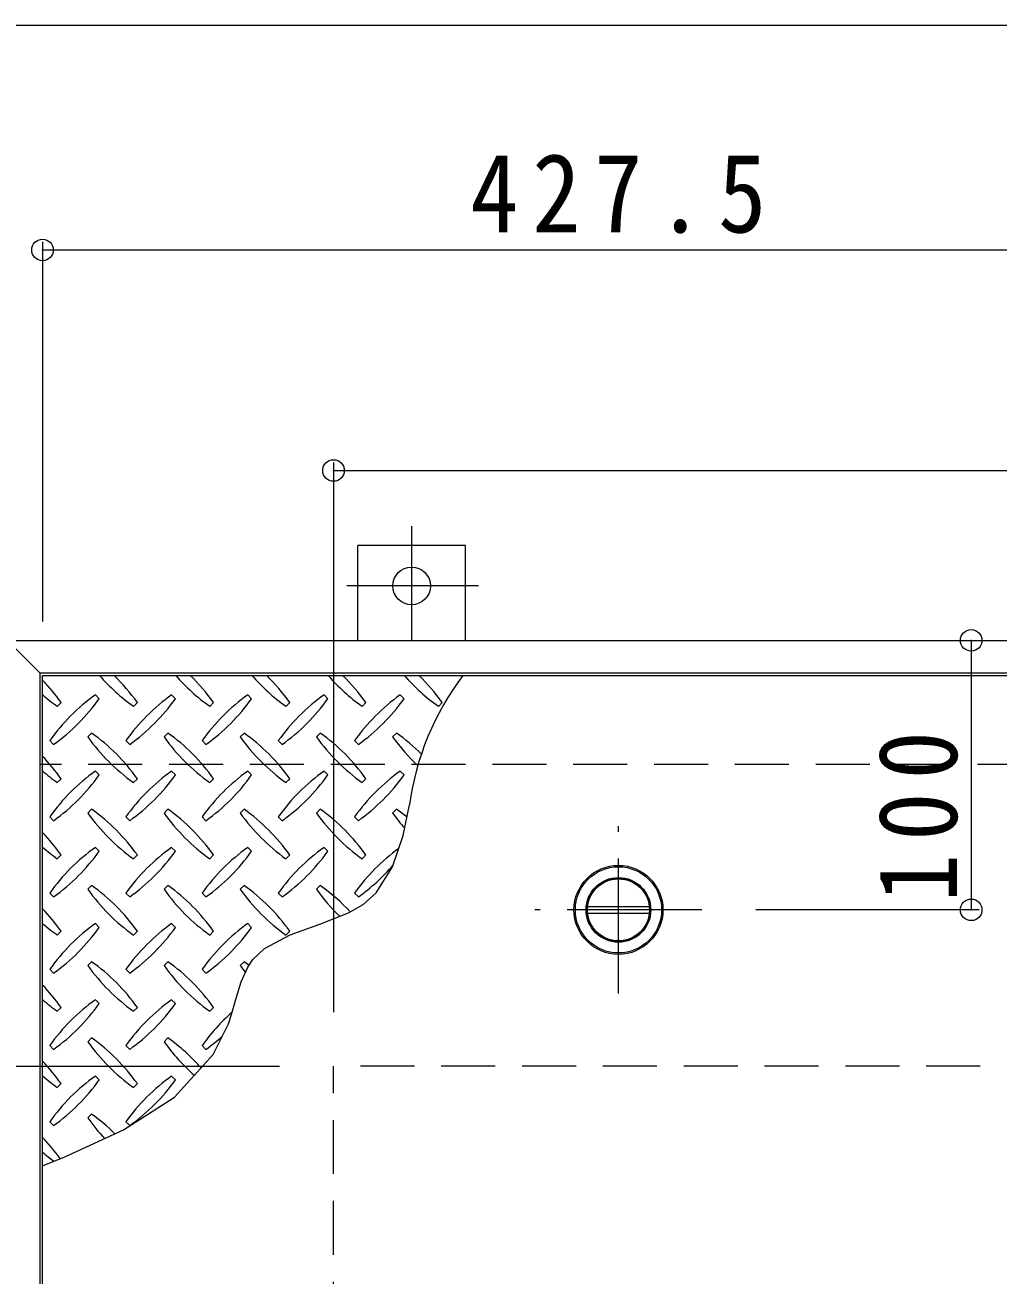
# Model space of a CAD drawing. Units: millimetres at full size, sheet at 1:10; details may follow other scales. Extents: x -2635 to 2730, y -1962 to 1900.
# Drawn here: x -2256.8 to -1895.7, y 1401.2 to 1865.1 of the extents above; entities that cross this region are included whole.
import ezdxf

# ---------------------------------------------------------------- set-up
doc = ezdxf.new("R2010")
doc.units = ezdxf.units.MM
doc.header["$LTSCALE"] = 10
doc.header["$PDMODE"] = 32
doc.header["$PDSIZE"] = 8
doc.linetypes.add('CHAIN1', pattern=[8, 5, -1, 1, -1])
doc.linetypes.add('DASHED2', pattern=[3, 2, -1])
for name, color, linetype, lineweight in [('0-1_躯体', 2, 'CHAIN1', 9), ('0-2_仕上', 3, 'Continuous', 9), ('0-3_建具', 4, 'Continuous', 9), ('0-9', 134, 'Continuous', 5), ('0-C', 4, 'Continuous', 9), ('0-E', 3, 'Continuous', 9), ('0-F', 7, 'Continuous', 9)]:
    doc.layers.add(name, color=color, linetype=linetype, lineweight=lineweight)
doc.styles.add('ＭＳ ゴシック', font='')
doc.styles.get('ＭＳ ゴシック').set_extended_font_data('MS Gothic')

msp = doc.modelspace()

# ---------------------------------------------------------------- linework, layer by layer
at = {"layer": '0-1_躯体', "linetype": 'DASHED2'}
for p, q in [((-533.28, 1590.72), (-2251.28, 1590.72)), ((-642.28, 1478.72), (-2142.28, 1478.72)), ((-2142.28, 628.72), (-2142.28, 1478.72))]:
    msp.add_line(p, q, dxfattribs=at)
at = {"layer": '0-1_躯体'}
for p, q in [((-2036.53, 1505.72), (-2036.53, 1567.72)), ((-2005.53, 1536.72), (-2067.53, 1536.72))]:
    msp.add_line(p, q, dxfattribs=at)
at = {"layer": '0-2_仕上'}
for p, q in [((-2250.28, 1623.72), (-1822.78, 1623.72)), ((-2250.28, 483.72), (-2250.28, 1623.72))]:
    msp.add_line(p, q, dxfattribs=at)
msp.add_circle((-2036.53, 1536.72), 16.5, dxfattribs=at)
at = {"layer": '0-3_建具'}
for p, q in [((-2263.28, 1636.72), (-2251.28, 1624.72)), ((-2263.28, 1636.72), (-521.28, 1636.72)), ((-2251.28, 1624.72), (-533.28, 1624.72)), ((-2251.28, 1624.72), (-2251.28, 482.72))]:
    msp.add_line(p, q, dxfattribs=at)
at = {"layer": '0-9'}
for p, q in [((-2229.23, 1615.07), (-2230.64, 1616.49)), ((-2200.94, 1615.07), (-2202.36, 1616.49)), ((-2172.66, 1615.07), (-2174.07, 1616.49)), ((-2144.37, 1615.07), (-2145.79, 1616.49)), ((-2116.09, 1615.07), (-2117.5, 1616.49)), ((-2244.78, 1612.24), (-2243.37, 1613.66)), ((-2216.5, 1612.24), (-2215.08, 1613.66)), ((-2188.21, 1612.24), (-2186.8, 1613.66)), ((-2159.93, 1612.24), (-2158.52, 1613.66)), ((-2131.65, 1612.24), (-2130.23, 1613.66)), ((-2103.36, 1612.24), (-2101.95, 1613.66)), ((-2232.06, 1602.34), (-2233.47, 1600.93)), ((-2203.77, 1602.34), (-2205.19, 1600.93)), ((-2175.49, 1602.34), (-2176.9, 1600.93)), ((-2147.2, 1602.34), (-2148.62, 1600.93)), ((-2118.92, 1602.34), (-2120.33, 1600.93)), ((-2247.61, 1599.52), (-2246.2, 1598.1)), ((-2219.33, 1599.52), (-2217.91, 1598.1)), ((-2191.04, 1599.52), (-2189.63, 1598.1)), ((-2162.76, 1599.52), (-2161.34, 1598.1)), ((-2134.47, 1599.52), (-2133.06, 1598.1)), ((-2229.23, 1586.79), (-2230.64, 1588.2)), ((-2200.94, 1586.79), (-2202.36, 1588.2)), ((-2172.66, 1586.79), (-2174.07, 1588.2)), ((-2144.37, 1586.79), (-2145.79, 1588.2)), ((-2116.09, 1586.79), (-2117.5, 1588.2)), ((-2244.78, 1583.96), (-2243.37, 1585.37)), ((-2216.5, 1583.96), (-2215.08, 1585.37)), ((-2188.21, 1583.96), (-2186.8, 1585.37)), ((-2159.93, 1583.96), (-2158.52, 1585.37)), ((-2131.65, 1583.96), (-2130.23, 1585.37)), ((-2232.06, 1574.06), (-2233.47, 1572.65)), ((-2203.77, 1574.06), (-2205.19, 1572.65)), ((-2175.49, 1574.06), (-2176.9, 1572.65)), ((-2147.2, 1574.06), (-2148.62, 1572.65)), ((-2118.92, 1574.06), (-2120.33, 1572.65)), ((-2247.61, 1571.23), (-2246.2, 1569.82)), ((-2219.33, 1571.23), (-2217.91, 1569.82)), ((-2191.04, 1571.23), (-2189.63, 1569.82)), ((-2162.76, 1571.23), (-2161.34, 1569.82)), ((-2134.47, 1571.23), (-2133.06, 1569.82)), ((-2229.23, 1558.5), (-2230.64, 1559.92)), ((-2200.94, 1558.5), (-2202.36, 1559.92)), ((-2172.66, 1558.5), (-2174.07, 1559.92)), ((-2144.37, 1558.5), (-2145.79, 1559.92)), ((-2244.78, 1555.68), (-2243.37, 1557.09)), ((-2216.5, 1555.68), (-2215.08, 1557.09)), ((-2188.21, 1555.68), (-2186.8, 1557.09)), ((-2159.93, 1555.68), (-2158.52, 1557.09)), ((-2131.65, 1555.68), (-2130.23, 1557.09)), ((-2232.06, 1545.78), (-2233.47, 1544.36)), ((-2203.77, 1545.78), (-2205.19, 1544.36)), ((-2175.49, 1545.78), (-2176.9, 1544.36)), ((-2147.2, 1545.78), (-2148.62, 1544.36)), ((-2247.61, 1542.95), (-2246.2, 1541.53)), ((-2219.33, 1542.95), (-2217.91, 1541.53)), ((-2191.04, 1542.95), (-2189.63, 1541.53)), ((-2162.76, 1542.95), (-2161.34, 1541.53)), ((-2134.47, 1542.95), (-2133.06, 1541.53)), ((-2229.23, 1530.22), (-2230.64, 1531.63)), ((-2200.94, 1530.22), (-2202.36, 1531.63)), ((-2172.66, 1530.22), (-2174.07, 1531.63)), ((-2244.78, 1527.39), (-2243.37, 1528.81)), ((-2216.5, 1527.39), (-2215.08, 1528.81)), ((-2188.21, 1527.39), (-2186.8, 1528.81)), ((-2159.93, 1527.39), (-2158.52, 1528.81)), ((-2232.06, 1517.49), (-2233.47, 1516.08)), ((-2203.77, 1517.49), (-2205.19, 1516.08)), ((-2175.49, 1517.49), (-2176.9, 1516.08)), ((-2247.61, 1514.66), (-2246.2, 1513.25)), ((-2219.33, 1514.66), (-2217.91, 1513.25)), ((-2191.04, 1514.66), (-2189.63, 1513.25)), ((-2229.23, 1501.94), (-2230.64, 1503.35)), ((-2200.94, 1501.94), (-2202.36, 1503.35)), ((-2244.78, 1499.11), (-2243.37, 1500.52)), ((-2216.5, 1499.11), (-2215.08, 1500.52)), ((-2188.21, 1499.11), (-2186.8, 1500.52)), ((-2232.06, 1489.21), (-2233.47, 1487.79)), ((-2203.77, 1489.21), (-2205.19, 1487.79)), ((-2247.61, 1486.38), (-2246.2, 1484.96)), ((-2219.33, 1486.38), (-2217.91, 1484.96)), ((-2191.04, 1486.38), (-2189.63, 1484.96)), ((-2229.23, 1473.65), (-2230.64, 1475.07)), ((-2200.94, 1473.65), (-2202.36, 1475.07)), ((-2244.78, 1470.82), (-2243.37, 1472.24)), ((-2216.5, 1470.82), (-2215.08, 1472.24)), ((-2247.61, 1458.09), (-2246.2, 1456.68)), ((-2232.06, 1460.92), (-2233.47, 1459.51)), ((-2219.33, 1458.09), (-2217.91, 1456.68))]:
    msp.add_line(p, q, dxfattribs=at)
msp.add_lwpolyline([(-2250.28, 1441.8), (-2242.01, 1445.13), (-2220.26, 1455.09), (-2201.3, 1467.25), (-2186.89, 1483.03), (-2181.31, 1494.38), (-2180.17, 1497.86), (-2178.41, 1504.01), (-2176.52, 1510), (-2174.07, 1515.47), (-2172.22, 1518.26), (-2167.94, 1522.37), (-2158.34, 1527.47), (-2147.37, 1531.37), (-2136.7, 1535.56), (-2131.3, 1538.72), (-2126.46, 1543.1), (-2120.37, 1552.72), (-2116.43, 1564.3), (-2114.07, 1575.73)], dxfattribs=at)
for centre, radius, start, end in [((-2174.43, 1671.29), 72.5, 221.0079, 234.5273), ((-2274.13, 1571.59), 72.5, 35.4727, 45.9751), ((-2146.14, 1671.29), 72.5, 221.0079, 234.5273), ((-2245.84, 1571.59), 72.5, 35.4727, 45.9751), ((-2117.86, 1671.29), 72.5, 221.0079, 234.5273), ((-2217.56, 1571.59), 72.5, 35.4727, 45.9751), ((-2089.57, 1671.29), 72.5, 221.0079, 234.5273), ((-2189.28, 1571.59), 72.5, 35.4727, 45.9751), ((-2061.29, 1671.29), 72.5, 221.0079, 234.5273), ((-2012.88, 1561.97), 102.13, 142.798, 172.2546), ((-2160.99, 1571.59), 72.5, 35.4727, 45.9751), ((-2302.41, 1571.59), 72.5, 35.4727, 44.0249), ((-2202.71, 1671.29), 72.5, 228.9921, 234.5273), ((-2188.57, 1557.44), 72.5, 125.4727, 144.5273), ((-2288.27, 1657.15), 72.5, 305.4726, 324.5273), ((-2160.28, 1557.44), 72.5, 125.4727, 144.5273), ((-2259.99, 1657.15), 72.5, 305.4726, 324.5273), ((-2132, 1557.44), 72.5, 125.4727, 144.5273), ((-2231.7, 1657.15), 72.5, 305.4726, 324.5273), ((-2103.72, 1557.44), 72.5, 125.4727, 144.5273), ((-2203.42, 1657.15), 72.5, 305.4726, 324.5273), ((-2075.43, 1557.44), 72.5, 125.4727, 144.5273), ((-2175.13, 1657.15), 72.5, 305.4726, 324.5273), ((-2174.43, 1643), 72.5, 215.4726, 234.5273), ((-2274.13, 1543.3), 72.5, 35.4727, 54.5273), ((-2146.14, 1643), 72.5, 215.4726, 234.5273), ((-2245.84, 1543.3), 72.5, 35.4727, 54.5273), ((-2117.86, 1643), 72.5, 215.4726, 234.5273), ((-2217.56, 1543.3), 72.5, 35.4727, 54.5273), ((-2089.57, 1643), 72.5, 215.4726, 234.5273), ((-2189.28, 1543.3), 72.5, 35.4727, 54.5273), ((-2061.29, 1643), 72.5, 215.4726, 226.6986), ((-2160.99, 1543.3), 72.5, 44.946, 54.5273), ((-2302.41, 1543.3), 72.5, 35.4727, 44.0249), ((-2202.71, 1643), 72.5, 228.9921, 234.5273), ((-2188.57, 1529.16), 72.5, 125.4727, 144.5273), ((-2288.27, 1628.86), 72.5, 305.4726, 324.5273), ((-2160.28, 1529.16), 72.5, 125.4727, 144.5273), ((-2259.99, 1628.86), 72.5, 305.4726, 324.5273), ((-2132, 1529.16), 72.5, 125.4727, 144.5273), ((-2231.7, 1628.86), 72.5, 305.4726, 324.5273), ((-2103.72, 1529.16), 72.5, 125.4727, 144.5273), ((-2203.42, 1628.86), 72.5, 305.4726, 324.5273), ((-2075.43, 1529.16), 72.5, 125.4727, 144.5273), ((-2175.13, 1628.86), 72.5, 305.4726, 324.5273), ((-2174.43, 1614.72), 72.5, 215.4726, 234.5273), ((-2274.13, 1515.02), 72.5, 35.4727, 54.5273), ((-2146.14, 1614.72), 72.5, 215.4726, 234.5273), ((-2245.84, 1515.02), 72.5, 35.4727, 54.5273), ((-2117.86, 1614.72), 72.5, 215.4726, 234.5273), ((-2217.56, 1515.02), 72.5, 35.4727, 54.5273), ((-2089.57, 1614.72), 72.5, 215.4726, 234.5273), ((-2189.28, 1515.02), 72.5, 35.4727, 54.5273), ((-2061.29, 1614.72), 72.5, 215.4726, 221.1628), ((-2160.99, 1515.02), 72.5, 50.6568, 54.5273), ((-2302.41, 1515.02), 72.5, 35.4727, 44.0249), ((-2202.71, 1614.72), 72.5, 228.9921, 234.5273), ((-2188.57, 1500.87), 72.5, 125.4727, 144.5273), ((-2288.27, 1600.58), 72.5, 305.4726, 324.5273), ((-2160.28, 1500.87), 72.5, 125.4727, 144.5273), ((-2259.99, 1600.58), 72.5, 305.4726, 324.5273), ((-2132, 1500.87), 72.5, 125.4727, 144.5273), ((-2231.7, 1600.58), 72.5, 305.4726, 324.5273), ((-2103.72, 1500.87), 72.5, 125.4727, 144.5273), ((-2203.42, 1600.58), 72.5, 305.4726, 324.5273), ((-2075.43, 1500.87), 72.5, 126.0071, 144.5273), ((-2175.13, 1600.58), 72.5, 305.4726, 319.2924), ((-2274.13, 1486.73), 72.5, 35.4727, 54.5273), ((-2245.84, 1486.73), 72.5, 35.4727, 54.5273), ((-2217.56, 1486.73), 72.5, 35.4727, 54.5273), ((-2189.28, 1486.73), 72.5, 42.7481, 54.5273), ((-2174.43, 1586.43), 72.5, 215.4726, 234.5273), ((-2146.14, 1586.43), 72.5, 215.4726, 234.5273), ((-2117.86, 1586.43), 72.5, 215.4726, 234.5273), ((-2089.57, 1586.43), 72.5, 215.4726, 225.9971), ((-2302.41, 1486.73), 72.5, 35.4727, 44.0249), ((-2202.71, 1586.43), 72.5, 228.9921, 234.5273), ((-2188.57, 1472.59), 72.5, 125.4727, 144.5273), ((-2160.28, 1472.59), 72.5, 125.4727, 144.5273), ((-2132, 1472.59), 72.5, 125.4727, 144.5273), ((-2288.27, 1572.29), 72.5, 305.4726, 324.5273), ((-2259.99, 1572.29), 72.5, 305.4726, 324.5273), ((-2231.7, 1572.29), 72.5, 305.4726, 324.5273), ((-2274.13, 1458.45), 72.5, 35.4727, 54.5273), ((-2245.84, 1458.45), 72.5, 35.4727, 54.5273), ((-2217.56, 1458.45), 72.5, 52.7083, 54.5273), ((-2174.43, 1558.15), 72.5, 215.4726, 234.5273), ((-2146.14, 1558.15), 72.5, 215.4726, 234.5273), ((-2117.86, 1558.15), 72.5, 215.4726, 218.0357), ((-2302.41, 1458.45), 72.5, 35.4727, 44.0249), ((-2202.71, 1558.15), 72.5, 228.9921, 234.5273), ((-2188.57, 1444.31), 72.5, 125.4727, 144.5273), ((-2160.28, 1444.31), 72.5, 125.4727, 144.5273), ((-2288.27, 1544.01), 72.5, 305.4726, 324.5273), ((-2259.99, 1544.01), 72.5, 305.4726, 324.5273), ((-2132, 1444.31), 72.5, 131.3876, 144.5273), ((-2274.13, 1430.16), 72.5, 35.4727, 54.5273), ((-2245.84, 1430.16), 72.5, 41.3528, 54.5273), ((-2231.7, 1544.01), 72.5, 305.4726, 311.5983), ((-2174.43, 1529.87), 72.5, 215.4726, 234.5273), ((-2146.14, 1529.87), 72.5, 215.4726, 228.7796), ((-2302.41, 1430.16), 72.5, 35.4727, 44.0249), ((-2202.71, 1529.87), 72.5, 228.9921, 234.5273), ((-2188.57, 1416.02), 72.5, 125.4727, 144.5273), ((-2160.28, 1416.02), 72.5, 125.4727, 144.5273), ((-2288.27, 1515.72), 72.5, 305.4726, 324.5273), ((-2259.99, 1515.72), 72.5, 305.4726, 324.5273), ((-2174.43, 1501.58), 72.5, 215.4726, 223.2598), ((-2274.13, 1401.88), 72.5, 45.5745, 54.5273), ((-2302.41, 1401.88), 72.5, 35.9479, 44.0249), ((-2202.71, 1501.58), 72.5, 228.9921, 233.2528)]:
    msp.add_arc(centre, radius, start, end, dxfattribs=at)
at = {"layer": '0-C'}
for p, q in [((-2047.96, 1537.97), (-2025.1, 1537.97)), ((-2047.96, 1535.47), (-2025.1, 1535.47))]:
    msp.add_line(p, q, dxfattribs=at)
at = {"layer": '0-C', "color": 2}
for radius in [16, 12, 11.75]:
    msp.add_circle((-2036.53, 1536.72), radius, dxfattribs=at)
at = {"layer": '0-C'}
msp.add_circle((-2036.53, 1536.72), 11.5, dxfattribs=at)
at = {"layer": '0-E', "linetype": 'CHAIN1'}
for p, q in [((-2113.28, 1679.07), (-2113.28, 1636.92)), ((-2088.44, 1656.92), (-2137.33, 1656.92))]:
    msp.add_line(p, q, dxfattribs=at)
at = {"layer": '0-E'}
for p, q in [((-2093.28, 1671.92), (-2133.28, 1671.92)), ((-2133.28, 1636.72), (-2133.28, 1671.92)), ((-2093.28, 1636.72), (-2093.28, 1671.92))]:
    msp.add_line(p, q, dxfattribs=at)
msp.add_circle((-2113.28, 1656.92), 7, dxfattribs=at)
at = {"layer": '0-F'}
for p, q in [((-2263.28, 1865.07), (-521.28, 1865.07)), ((-2250.28, 1784.6), (-2250.28, 1643.72)), ((-2250.28, 1781.6), (-1822.78, 1781.6)), ((-2142.28, 1702.75), (-2142.28, 1498.72)), ((-2142.28, 1699.75), (-642.28, 1699.75)), ((-1905.61, 1636.72), (-1905.61, 1536.72)), ((-1902.61, 1536.72), (-1985.53, 1536.72)), ((-2401.79, 1478.72), (-2162.28, 1478.72))]:
    msp.add_line(p, q, dxfattribs=at)
for p in [(-2250.28, 1781.6), (-2142.28, 1699.75), (-1905.61, 1636.72), (-1905.61, 1536.72)]:
    msp.add_point(p, dxfattribs=at)

# ---------------------------------------------------------------- texts
at = {"layer": '0-F', "color": 2, "insert": (-2091.53, 1787.6), "char_height": 29.33, "attachment_point": 7, "style": 'ＭＳ ゴシック'}
msp.add_mtext('\\T1.28;\\W0.9;427.5', dxfattribs=at)
at = {"layer": '0-F', "color": 2, "insert": (-1910.41, 1539.5), "char_height": 29.33, "attachment_point": 7, "rotation": 90, "style": 'ＭＳ ゴシック'}
msp.add_mtext('\\T1.27;\\W0.9;100', dxfattribs=at)

doc.saveas('drawing.dxf')
